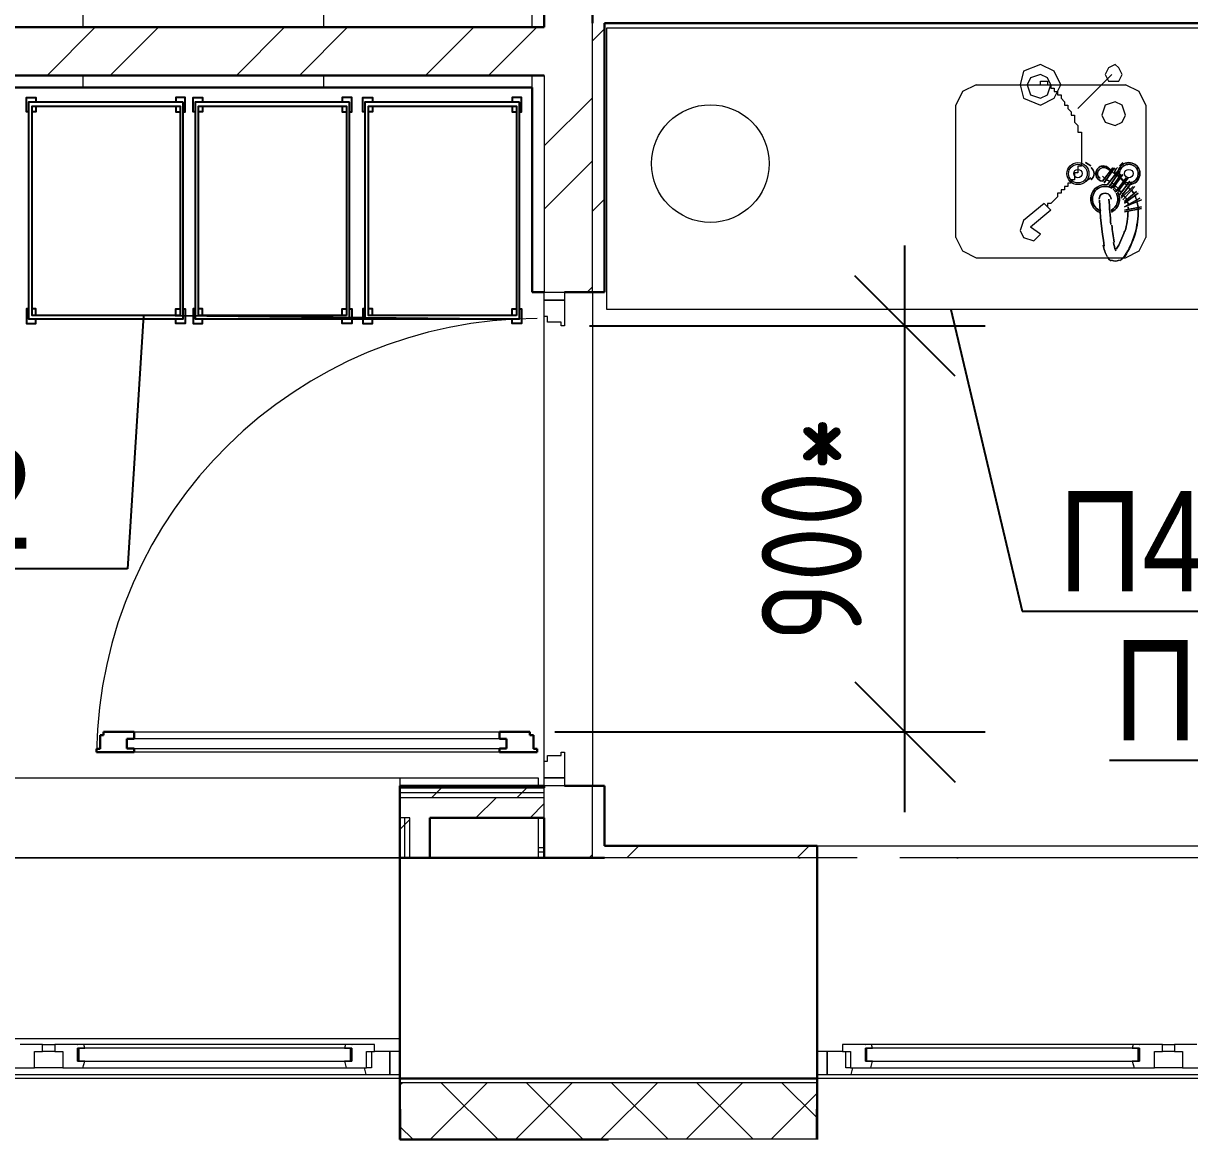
# Model space of a CAD drawing. Header units: millimetres. Extents: x -21010 to 105841, y -18351 to 135084.
# Drawn here: x 37849 to 40755, y 31373 to 34155 of the extents above; entities that cross this region are included whole.
import ezdxf
from ezdxf import colors
from ezdxf.entities.mleader import LeaderData, LeaderLine
from ezdxf.enums import TextEntityAlignment as Align
from ezdxf.math import Vec2, Vec3

# ---------------------------------------------------------------- set-up
doc = ezdxf.new("R2010")
doc.units = ezdxf.units.MM
doc.linetypes.add('ADSK_Линия сетки', pattern=[2500, 2000, -250, 0, -250])
doc.linetypes.add('ADSK_Сверху', pattern=[450, 300, -150])
for name, color, linetype, lineweight in [('_ Окна', 7, 'Continuous', 9), ('Атрибут', 250, 'Continuous', 5), ('Двери', 7, 'Continuous', 9), ('ДОНМ_ТХ_Анно', 84, 'Continuous', 20), ('Оборудование пищеблок', 250, 'Continuous', 5), ('Ограждение', 7, 'Continuous', 9), ('Окна', 7, 'Continuous', 9), ('Оси', 7, 'Continuous', 9), ('Стены внутренние', 7, 'Continuous', 18), ('Стены наружные', 7, 'Continuous', 18), ('Стены штриховка', 7, 'Continuous', 13)]:
    doc.layers.add(name, color=color, linetype=linetype, lineweight=lineweight)
for name, color, linetype in [('PLAN', 1, 'Continuous'), ('ТХ-Оборудование', 1, 'Continuous'), ('ТХ_ПОЗИЦИИ', 1, 'Continuous'), ('ТХ_размеры', 7, 'Continuous')]:
    doc.layers.add(name, color=color, linetype=linetype)
doc.layers.add('Двери открывание', color=7, linetype='Continuous', lineweight=9, true_color=0xc0c0c0)
doc.styles.add('ISOCPEUR', font='isocpeur.ttf', dxfattribs={"width": 0.9, "height": 270})
doc.styles.add('ГОСТ 2.304', font='CS_Gost2304.shx')
doc.styles.add('ТХ_ДОНМ', font='ARIALN.TTF')
doc.dimstyles.new('СПДС', dxfattribs={"dimscale": 100, "dimtxt": 2.5, "dimasz": 2.5, "dimexe": 2, "dimexo": 0.625, "dimgap": 1, "dimtad": 1, "dimdec": 0, "dimtxsty": 'ГОСТ 2.304', "dimblk": 'OBLIQUE', "dimblk1": 'OBLIQUE', "dimblk2": 'OBLIQUE', "dimcen": 2.5, "dimdle": 2, "dimadec": 0, "dimazin": 2, "dimtfac": 0.75, "dimtdec": 4, "dimtmove": 1, "dimatfit": 3, "dimfxl": 1, "dimtfill": 1, "dimtolj": 1, "dimarcsym": 1})

# ---------------------------------------------------------------- blocks, each defined once
blk = doc.blocks.new('тележка для подносов')
at = {"layer": 'ТХ-Оборудование', "color": 0}
for points in [[(28106.5, 56503.5), (28101.4, 56503.5), (28101.4, 56539.8), (28125, 56539.8), (28125, 56528.3)], [(28491.5, 56503.5), (28496.6, 56503.5), (28496.6, 56539.8), (28473.1, 56539.8), (28473.1, 56528.3)], [(28125, 56520.1), (28125, 56503.5), (28114.1, 56503.5)], [(28473.1, 56520.1), (28473.1, 56503.5), (28483, 56503.5)], [(28106.5, 56013), (28101.4, 56013), (28101.4, 55976.8), (28125, 55976.8), (28125, 55988.3)], [(28125, 55998.1), (28125, 56013), (28114.1, 56013)], [(28491.5, 56013), (28496.6, 56013), (28496.6, 55976.8), (28473.1, 55976.8), (28473.1, 55988.3)], [(28473.1, 55998.1), (28473.1, 56013), (28483, 56013)]]:
    blk.add_lwpolyline(points, dxfattribs=at)
for points in [[(28106.5, 55988.3), (28491.5, 55988.3), (28491.5, 56528.3), (28106.5, 56528.3)], [(28114.1, 56520.1), (28483, 56520.1), (28483, 55998.1), (28114.1, 55998.1)]]:
    blk.add_lwpolyline(points, close=True, dxfattribs=at)
blk = doc.blocks.new('душирующее устройство со смесителем и краном')
at = {"layer": 'PLAN', "color": 5, "lineweight": 0}
for points in [[(-95549.5, 64300.1), (-95566.4, 64342.4), (-95549.5, 64300.1), (-95570.7, 64338.2)], [(-95549.5, 64342.4), (-95541, 64300.1)], [(-95536.8, 64300.1), (-95545.3, 64342.4)], [(-95613, 64312.8), (-95579.1, 64287.4)], [(-95574.9, 64291.6), (-95608.7, 64317)], [(-95566.4, 64295.9), (-95600.3, 64325.5)], [(-95600.3, 64321.3), (-95570.7, 64291.6)], [(-95587.6, 64329.7), (-95562.2, 64300.1)], [(-95558, 64300.1), (-95583.3, 64334)], [(-95651, 64287.4), (-95659.5, 64295.9)], [(-95600.3, 64262), (-95638.4, 64287.4)], [(-95638.4, 64283.2), (-95604.5, 64257.8)], [(-95596, 64270.5), (-95629.9, 64295.9)], [(-95629.9, 64291.6), (-95596, 64266.3)], [(-95587.6, 64283.2), (-95621.4, 64308.6)], [(-95621.4, 64304.3), (-95587.6, 64278.9)], [(-95596, 64283.2), (-95600.3, 64278.9), (-95600.3, 64274.7), (-95600.3, 64278.9)], [(-95587.6, 64291.6), (-95587.6, 64287.4), (-95591.8, 64287.4), (-95587.6, 64287.4)], [(-95566.4, 64304.3), (-95570.7, 64304.3), (-95574.9, 64300.1), (-95579.1, 64295.9), (-95583.3, 64295.9), (-95579.1, 64295.9), (-95574.9, 64300.1), (-95570.7, 64304.3)], [(-95553.7, 64308.6), (-95558, 64308.6), (-95562.2, 64304.3), (-95558, 64308.6)], [(-95545.3, 64308.6), (-95549.5, 64308.6)], [(-95608.7, 64249.3), (-95646.8, 64274.7)], [(-95646.8, 64270.5), (-95613, 64245.1)], [(-95617.2, 64253.6), (-95625.7, 64245.1), (-95617.2, 64253.6), (-95613, 64262)], [(-95604.5, 64274.7), (-95608.7, 64266.3)], [(-95651, 64215.5), (-95659.5, 64202.8)], [(-95621.4, 64215.5), (-95613, 64202.8)]]:
    blk.add_lwpolyline(points, close=True, dxfattribs=at)
for points in [[(-95545.3, 64342.4), (-95545.3, 64342.4)], [(-95545.3, 64342.4), (-95545.3, 64342.4)], [(-95613, 64317), (-95613, 64317)], [(-95613, 64317), (-95613, 64317)], [(-95600.3, 64325.5), (-95600.3, 64325.5)], [(-95600.3, 64325.5), (-95600.3, 64325.5)], [(-95587.6, 64334), (-95587.6, 64334)], [(-95587.6, 64334), (-95587.6, 64334)], [(-95566.4, 64338.2), (-95566.4, 64338.2)], [(-95566.4, 64338.2), (-95566.4, 64338.2)], [(-95638.4, 64283.2), (-95638.4, 64283.2)], [(-95638.4, 64283.2), (-95638.4, 64283.2)], [(-95629.9, 64295.9), (-95629.9, 64295.9)], [(-95629.9, 64295.9), (-95629.9, 64295.9)], [(-95621.4, 64304.3), (-95621.4, 64304.3)], [(-95621.4, 64304.3), (-95621.4, 64304.3)], [(-95579.1, 64287.4), (-95579.1, 64287.4)], [(-95579.1, 64287.4), (-95579.1, 64287.4)], [(-95570.7, 64295.9), (-95570.7, 64295.9)], [(-95570.7, 64295.9), (-95570.7, 64295.9)], [(-95558, 64300.1), (-95558, 64300.1)], [(-95558, 64300.1), (-95558, 64300.1)], [(-95549.5, 64300.1), (-95549.5, 64300.1)], [(-95549.5, 64300.1), (-95549.5, 64300.1)], [(-95541, 64300.1), (-95541, 64300.1)], [(-95541, 64300.1), (-95541, 64300.1)], [(-95646.8, 64274.7), (-95646.8, 64274.7)], [(-95646.8, 64274.7), (-95646.8, 64274.7)], [(-95604.5, 64257.8), (-95604.5, 64257.8)], [(-95604.5, 64257.8), (-95604.5, 64257.8)], [(-95596, 64270.5), (-95596, 64270.5)], [(-95596, 64270.5), (-95596, 64270.5)], [(-95587.6, 64278.9), (-95587.6, 64278.9)], [(-95587.6, 64278.9), (-95587.6, 64278.9)], [(-95613, 64249.3), (-95613, 64249.3)], [(-95613, 64249.3), (-95613, 64249.3)]]:
    blk.add_lwpolyline(points, dxfattribs=at)
for points in [[(-95604.5, 64309.5, 3.349514), (-95622.1, 64285, -3.349514)], [(-95608.9, 64313.2, 2.5734), (-95627.4, 64287.9, -2.5734)], [(-95592, 64313.7, 0.021049), (-95600.1, 64307.1, -0.021049)], [(-95580.5, 64323.9, 0.030446), (-95589.9, 64318.3, -0.030446)], [(-95563.8, 64330.5, 0.038822), (-95577, 64325.6, -0.038822)], [(-95544.4, 64333.8, 0.043708), (-95560.1, 64331.5, -0.043708)], [(-95647.3, 64282.4, 0.232603), (-95632.3, 64274.7, -0.232603)], [(-95623.8, 64287, 0.006878), (-95629.6, 64279.3, -0.006878)], [(-95622.8, 64289.3, 0.111571), (-95614.5, 64295.3, -0.111571)], [(-95615.5, 64297.4, 0.006867), (-95621.5, 64290, -0.006867)], [(-95612.2, 64298.4, 0.121122), (-95608.8, 64309, -0.121122)], [(-95602.9, 64304.6, 0.020071), (-95610, 64297.5, -0.020071)], [(-95536.3, 64267.5, 0.423103), (-95585.5, 64283.1, -0.423103)], [(-95540.5, 64266.3, 0.413779), (-95583.3, 64279.5, -0.413779)], [(-95488, 64301, 0.073497), (-95538.7, 64308.6, -0.073497)], [(-95443.4, 64278.6, 0.086562), (-95489, 64299.5, -0.086562)], [(-95416.6, 64267.4, 0.263202), (-95416.6, 64286.2, -0.263202)], [(-95638.8, 64265, 1.879148), (-95613, 64246.8, -1.879148)], [(-95640.8, 64264.1, 1.639573), (-95613.1, 64244.6, -1.639573)], [(-95634, 64266.2, 0.039911), (-95637, 64265.6, -0.039911)], [(-95604, 64257.4, 0.921844), (-95534.5, 64239.8, -0.921844)], [(-95598.9, 64270.7, 0.071497), (-95603.1, 64261.3, -0.071497)], [(-95595.4, 64268.3, 1.108707), (-95538.8, 64240.4, -1.108707)], [(-95589.2, 64280.9, 0.071236), (-95596.6, 64273.9, -0.071236)], [(-95586.2, 64277.8, 0.075801), (-95593.3, 64271.3, -0.075801)], [(-95568.5, 64266.3, 1.000049), (-95568.5, 64236.6, -1.000049)], [(-95568.5, 64261, 0.008531), (-95504.9, 64265.9, -0.008531)], [(-95503.3, 64268.3, 0.021688), (-95461.6, 64273.9, -0.021688)], [(-95460.7, 64272.1, 0.048642), (-95439.7, 64277.9, -0.048642)], [(-95453.9, 64246.6, 0.076793), (-95425.2, 64256.4, -0.076793)], [(-95423.9, 64257.1, 0.128446), (-95413.9, 64266.8, -0.128446)], [(-95566, 64237.5, 0.030153), (-95451.6, 64249.3, -0.030153)], [(-95616.7, 64216.3, 0.502962), (-95647.3, 64216.3, -0.502962)]]:
    blk.add_lwpolyline(points, format="xyb", close=True, dxfattribs=at)
for points in [[(-95425.5, 64300.2, -0.098402), (-95415.2, 64288.4, 0.098402), (-95426.6, 64299.6, 0.153885), (-95542.5, 64333.9, -0.153885), (-95425.5, 64300.2)], [(-95644.7, 64256.6, -0.016359), (-95631.8, 64276.2, 0.016359), (-95644.4, 64255.2, 1.000109), (-95619.6, 64239.2, -1.000109), (-95644.7, 64256.6)]]:
    blk.add_lwpolyline(points, format="xyb", dxfattribs=at)
for centre, radius in [((-95632, 64310.7), 10.6), ((-95632, 64310.7), 10.6), ((-95632, 64183.7), 27.5), ((-95632, 64183.7), 27.5), ((-95632, 64183.7), 23.3), ((-95632, 64183.7), 23.3), ((-95632, 64183.8), 10.6), ((-95632, 64183.8), 10.6)]:
    blk.add_circle(centre, radius, dxfattribs=at)
blk = doc.blocks.new('Предмоечный стол')
at = {"layer": 'Оборудование пищеблок', "color": 217, "true_color": 0x93278f}
for points in [[(165679.8, -326521.9), (167191.8, -326521.9), (167191.8, -327223.9), (165679.8, -327223.9)], [(166811.3, -326663.7), (166794.4, -326629.8), (166760.6, -326612.9), (166718.3, -326629.8), (166709.9, -326663.7), (166718.3, -326697.5), (166760.6, -326714.4), (166794.4, -326697.5)], [(166786, -326663.7), (166777.5, -326646.7), (166760.6, -326638.3), (166735.3, -326646.7), (166726.8, -326663.7), (166735.3, -326689), (166760.6, -326697.5), (166777.5, -326689)], [(166963.5, -326638.3), (166955.1, -326621.4), (166946.6, -326612.9), (166929.7, -326621.4), (166921.3, -326638.3), (166929.7, -326655.2), (166946.6, -326655.2), (166955.1, -326655.2)], [(166972, -326739.8), (166963.5, -326714.4), (166946.6, -326705.9), (166921.3, -326714.4), (166912.8, -326739.8), (166921.3, -326756.7), (166946.6, -326765.1), (166963.5, -326756.7)]]:
    blk.add_lwpolyline(points, close=True, dxfattribs=at)
for points in [[(166938.2, -326638.3), (166853.6, -326722.8)], [(166600, -326663.7), (166566.2, -326680.6), (166549.3, -326714.4)], [(166600, -326663.7), (166972, -326663.7)], [(166760.6, -326663.7), (166760.6, -326655.2), (166769.1, -326655.2), (166777.5, -326655.2), (166777.5, -326663.7), (166786, -326663.7), (166786, -326672.1), (166794.4, -326672.1), (166794.4, -326680.6), (166802.9, -326680.6), (166802.9, -326689), (166811.4, -326689), (166811.4, -326697.5), (166819.8, -326705.9), (166819.8, -326714.4), (166828.3, -326714.4), (166828.3, -326722.8), (166836.7, -326731.3), (166836.7, -326739.8), (166845.2, -326739.8), (166845.2, -326748.2), (166845.2, -326756.7), (166853.6, -326765.1), (166853.6, -326773.6), (166853.6, -326782), (166862.1, -326782), (166862.1, -326790.5), (166862.1, -326798.9), (166862.1, -326807.4), (166862.1, -326815.8), (166862.1, -326824.3), (166862.1, -326832.8), (166862.1, -326841.2), (166862.1, -326849.7), (166862.1, -326858.1), (166862.1, -326866.6), (166853.6, -326866.6), (166853.6, -326875), (166853.6, -326883.5), (166845.2, -326883.5), (166845.2, -326891.9), (166845.2, -326900.4), (166836.7, -326900.4), (166836.7, -326908.8), (166828.3, -326908.8), (166828.3, -326917.3), (166819.8, -326917.3), (166819.8, -326925.8), (166811.4, -326925.8), (166811.4, -326934.2), (166802.9, -326934.2), (166802.9, -326942.7), (166794.4, -326951.1), (166786, -326959.6), (166777.5, -326959.6), (166777.5, -326968)], [(167022.7, -326714.4), (167005.8, -326680.6), (166972, -326663.7)], [(166549.3, -327044.1), (166549.3, -326714.4)], [(167022.7, -326714.4), (167022.7, -327044.1)], [(166769.1, -326959.6), (166718.3, -327001.9)], [(166786, -326976.5), (166769.1, -326959.6)], [(166786, -326976.5), (166735.3, -327018.8)], [(166718.3, -327001.9), (166709.9, -327027.2), (166718.3, -327044.1), (166743.7, -327052.6), (166760.6, -327035.7)], [(166760.6, -327035.7), (166735.3, -327018.8)], [(166549.3, -327044.1), (166566.2, -327077.9), (166600, -327094.9)], [(166972, -327094.9), (167005.8, -327077.9), (167022.7, -327044.1)], [(166600, -327094.9), (166972, -327094.9)]]:
    blk.add_lwpolyline(points, dxfattribs=at)
blk.add_circle((165937.7, -326860.1), 146.5, dxfattribs=at)
at = {"layer": 'Атрибут', "style": 'ISOCPEUR', "width": 0.85}
blk.add_attdef('№_ПОЗИЦИИ', text='', height=150, dxfattribs=at).set_placement((166469.4, -325706.9), align=Align.MIDDLE_CENTER)
blk = doc.blocks.new('_None')
blk = doc.blocks.new('_Oblique')
at = {"color": 0, "linetype": 'ByBlock', "lineweight": -2}
blk.add_line((-0.5, -0.5), (0.5, 0.5), dxfattribs=at)
blk = doc.blocks.new('*D211')
at = {"layer": 'Defpoints', "color": 0, "ltscale": 100, "transparency": 16777216}
for p in [(39197, 33401), (40045.4, 33401), (39111, 32389)]:
    blk.add_point(p, dxfattribs=at)
at = {"layer": 'ТХ_размеры', "color": 0, "lineweight": -2, "ltscale": 100, "transparency": 16777216}
for p, q in [((40045.4, 32189), (40045.4, 33601)), ((39259.5, 33401), (40245.4, 33401)), ((39173.5, 32389), (40245.4, 32389))]:
    blk.add_line(p, q, dxfattribs=at)
at = {"layer": 'ТХ_размеры', "color": 0, "lineweight": -2, "ltscale": 100, "transparency": 16777216, "xscale": 250, "yscale": 250, "zscale": 250}
for p, rotation in [((40045.4, 33401), 90), ((40045.4, 32389), 270)]:
    blk.add_blockref('_Oblique', p, dxfattribs=dict(at, rotation=rotation))
at = {"layer": 'ТХ_размеры', "color": 0, "ltscale": 100, "transparency": 16777216, "insert": (39813.1, 32895), "char_height": 250, "attachment_point": 5, "rotation": 90, "style": 'ГОСТ 2.304', "bg_fill": 3, "box_fill_scale": 1.1, "bg_fill_color": 256, "bg_fill_true_color": 13158600, "bg_fill_transparency": 0}
blk.add_mtext('\\A1;900*', dxfattribs=at)
blk = doc.blocks.new('1 этаж 21082025')
at = {"layer": '_ Окна', "lineweight": 18}
for p, q in [((43635, -11865), (43579, -11865)), ((43615, -11923), (43615, -11882)), ((43615, -11882), (43635, -11882)), ((43635, -11882), (43635, -11865)), ((43721, -11865), (43665, -11865)), ((43665, -11865), (43665, -11882)), ((43665, -11882), (43685, -11882)), ((43685, -11882), (43685, -11923)), ((43722, -11866), (43721, -11865)), ((43723, -11865), (43722, -11866)), ((43722, -11906), (43722, -11874)), ((43722, -11874), (43740, -11874)), ((43737.6, -11865), (43723, -11865)), ((43740, -11874), (43737.6, -11865)), ((44389.4, -11865), (44387, -11874)), ((44387, -11874), (44405, -11874)), ((44404, -11865), (44389.4, -11865)), ((44405, -11866), (44404, -11865)), ((44406, -11865), (44405, -11866)), ((44405, -11874), (44405, -11906)), ((44462, -11865), (44406, -11865)), ((44442, -11923), (44442, -11882)), ((44442, -11882), (44462, -11882)), ((44454, -11882), (44454, -11923)), ((44462, -11882), (44462, -11865)), ((44500, -11882), (44462, -11882)), ((44500, -11940), (44500, -11882)), ((45628, -11882), (45590, -11882)), ((45590, -11882), (45590, -11940)), ((45684, -11865), (45628, -11865)), ((45628, -11865), (45628, -11882)), ((45628, -11882), (45648, -11882)), ((45636, -11923), (45636, -11882)), ((45648, -11882), (45648, -11923)), ((45685, -11866), (45684, -11865)), ((45686, -11865), (45685, -11866)), ((45685, -11906), (45685, -11874)), ((45685, -11874), (45703, -11874)), ((45700.6, -11865), (45686, -11865)), ((45703, -11874), (45700.6, -11865)), ((46352.4, -11865), (46350, -11874)), ((46350, -11874), (46368, -11874)), ((46367, -11865), (46352.4, -11865)), ((46368, -11866), (46367, -11865)), ((46369, -11865), (46368, -11866)), ((46368, -11874), (46368, -11906)), ((46425, -11865), (46369, -11865)), ((46405, -11923), (46405, -11882)), ((46405, -11882), (46425, -11882)), ((46425, -11882), (46425, -11865)), ((46511, -11865), (46455, -11865)), ((46455, -11865), (46455, -11882)), ((46455, -11882), (46475, -11882)), ((46475, -11882), (46475, -11923)), ((43740, -11906), (43722, -11906)), ((43735.4, -11923), (43740, -11906)), ((44405, -11906), (44387, -11906)), ((44387, -11906), (44391.6, -11923)), ((45703, -11906), (45685, -11906)), ((45698.4, -11923), (45703, -11906)), ((46368, -11906), (46350, -11906)), ((46350, -11906), (46354.6, -11923)), ((43564.6, -11923), (43615, -11923)), ((43685, -11923), (43735.4, -11923)), ((44391.6, -11923), (44442, -11923)), ((44436, -11923), (44440.6, -11940)), ((44440.6, -11940), (44500, -11940)), ((44454, -11923), (44442, -11923)), ((45590, -11940), (45649.4, -11940)), ((45648, -11923), (45636, -11923)), ((45648, -11923), (45698.4, -11923)), ((45649.4, -11940), (45654, -11923)), ((46354.6, -11923), (46405, -11923)), ((46475, -11923), (46525.4, -11923))]:
    blk.add_line(p, q, dxfattribs=at)
at = {"layer": '_ Окна'}
for p, q in [((43725, -11874), (43722, -11874)), ((43722, -11874), (43722, -11906)), ((44402, -11874), (43725, -11874)), ((43725, -11874), (43725, -11906)), ((43725, -11906), (43725, -11874)), ((44402, -11906), (44402, -11874)), ((44402, -11874), (44402, -11906)), ((44405, -11874), (44402, -11874)), ((44405, -11906), (44405, -11874)), ((44525, -11882), (44500, -11882)), ((44500, -11882), (44500, -11940)), ((45590, -11882), (45565, -11882)), ((45590, -11940), (45590, -11882)), ((45688, -11874), (45685, -11874)), ((45685, -11874), (45685, -11906)), ((46365, -11874), (45688, -11874)), ((45688, -11874), (45688, -11906)), ((45688, -11906), (45688, -11874)), ((46365, -11906), (46365, -11874)), ((46365, -11874), (46365, -11906)), ((46368, -11874), (46365, -11874)), ((46368, -11906), (46368, -11874)), ((43722, -11906), (43725, -11906)), ((43725, -11906), (44402, -11906)), ((44402, -11906), (44405, -11906)), ((45685, -11906), (45688, -11906)), ((45688, -11906), (46365, -11906)), ((46365, -11906), (46368, -11906)), ((44500, -11940), (44525, -11940)), ((45565, -11940), (45590, -11940))]:
    blk.add_line(p, q, dxfattribs=at)
at = {"layer": 'Двери'}
for p, q in [((44885, -10010), (44885, -9990)), ((44885, -9990), (44935, -9990)), ((44935, -9990), (44935, -10010)), ((44935, -10010), (44885, -10010)), ((44885, -10010), (44935, -10010)), ((44885, -10051), (44885, -10010)), ((44935, -10010), (44935, -10074)), ((44893, -10051), (44885, -10051)), ((44893, -10065), (44893, -10051)), ((44927, -10065), (44893, -10065)), ((44927, -10074), (44927, -10065)), ((44935, -10074), (44927, -10074)), ((43863, -11086), (44773, -11086)), ((44791, -11103), (43845, -11103)), ((43845, -11103), (43845, -11127)), ((43845, -11127), (44791, -11127)), ((44791, -11127), (44791, -11103)), ((44773, -11136), (43863, -11136)), ((44885, -11200), (44885, -11159)), ((44885, -11159), (44893, -11159)), ((44893, -11145), (44927, -11145)), ((44893, -11159), (44893, -11145)), ((44927, -11136), (44935, -11136)), ((44927, -11145), (44927, -11136)), ((44935, -11136), (44935, -11200)), ((44885, -11200), (44935, -11200)), ((44885, -11220), (44885, -11200)), ((44935, -11200), (44885, -11200)), ((44935, -11200), (44935, -11220)), ((44935, -11220), (44885, -11220))]:
    blk.add_line(p, q, dxfattribs=at)
at = {"layer": 'Двери', "lineweight": 30}
for p, q in [((43778, -11094), (43787, -11094)), ((43778, -11128), (43778, -11094)), ((43787, -11086), (43863, -11086)), ((43787, -11094), (43787, -11086)), ((43863, -11086), (43863, -11103)), ((44773, -11086), (44849, -11086)), ((44773, -11086), (44773, -11103)), ((44849, -11086), (44849, -11094)), ((44849, -11094), (44858, -11094)), ((44858, -11094), (44858, -11128)), ((43769, -11128), (43778, -11128)), ((43769, -11136), (43769, -11128)), ((43863, -11103), (43845, -11103)), ((43845, -11103), (43845, -11127)), ((43845, -11127), (43863, -11127)), ((43863, -11127), (43863, -11136)), ((44773, -11103), (44791, -11103)), ((44773, -11127), (44773, -11136)), ((44791, -11127), (44773, -11127)), ((44791, -11103), (44791, -11127)), ((44858, -11128), (44867, -11128)), ((44867, -11128), (44867, -11136)), ((43863, -11136), (43769, -11136)), ((44867, -11136), (44773, -11136))]:
    blk.add_line(p, q, dxfattribs=at)
at = {"layer": 'Двери открывание'}
blk.add_arc((44867, -11154), 1098, 90, 179.0607, dxfattribs=at)
at = {"layer": 'Ограждение'}
for p, q in [((30889.6, -11200), (44870, -11200)), ((42775, -11200), (44525, -11200)), ((44525, -11200), (44525, -11220)), ((44870, -11200), (44870, -11220.2)), ((44870, -11300), (44870, -11400)), ((44885, -11375), (44870, -11375)), ((44870, -11385), (44885, -11385)), ((42775, -11400), (44525, -11400)), ((42775, -11850), (44525, -11850))]:
    blk.add_line(p, q, dxfattribs=at)
at = {"layer": 'Окна'}
for p, q in [((43635, -11865), (43665, -11865)), ((43665, -11882), (43635, -11882)), ((43723, -11865), (43721, -11865)), ((44389.4, -11865), (43737.6, -11865)), ((44406, -11865), (44404, -11865)), ((45686, -11865), (45684, -11865)), ((46352.4, -11865), (45700.6, -11865)), ((46369, -11865), (46367, -11865)), ((46425, -11865), (46455, -11865)), ((46455, -11882), (46425, -11882)), ((42859.4, -11940), (44440.6, -11940)), ((43685, -11923), (43615, -11923)), ((43735.4, -11923), (44391.6, -11923)), ((45649.4, -11940), (47230.6, -11940)), ((45698.4, -11923), (46354.6, -11923)), ((46475, -11923), (46405, -11923))]:
    blk.add_line(p, q, dxfattribs=at)
at = {"layer": 'Оси', "linetype": 'ADSK_Линия сетки'}
blk.add_line((58165, -11400), (-14072.3, -11400), dxfattribs=at)
at = {"layer": 'Стены внутренние', "lineweight": 30}
for p, q in [((44525, -11400), (44525, -11950)), ((44885, -11400), (44600, -11400)), ((45565, -11950), (45565, -11400)), ((44525, -11950), (45565, -11950)), ((44525, -11960), (44525, -12102)), ((45565, -12102), (45565, -11960)), ((44525, -12102), (45045, -12102))]:
    blk.add_line(p, q, dxfattribs=at)
at = {"layer": 'Стены внутренние'}
for p, q in [((45565, -11400), (45035, -11400)), ((44525, -11950), (42775, -11950)), ((47315, -11950), (45565, -11950))]:
    blk.add_line(p, q, dxfattribs=at)
at = {"layer": 'Стены внутренние', "linetype": 'Continuous', "lineweight": 9}
for p, q in [((44525, -11965.4), (44530.4, -11960)), ((44602.5, -12100), (44742.5, -11960)), ((44768.3, -12100), (44628.3, -11960)), ((44814.6, -12100), (44954.6, -11960)), ((44980.4, -12100), (44840.4, -11960)), ((45026.8, -12100), (45166.8, -11960)), ((45192.6, -12100), (45052.6, -11960)), ((45238.9, -12100), (45378.9, -11960)), ((45404.7, -12100), (45264.7, -11960)), ((45563, -12046.2), (45476.8, -11960)), ((45451, -12100), (45565, -11986)), ((44525, -12028.3), (44527, -12028.3)), ((44556.2, -12100), (44527, -12070.8))]:
    blk.add_line(p, q, dxfattribs=at)
at = {"layer": 'Стены наружные', "linetype": 'ADSK_Сверху', "lineweight": 30}
blk.add_line((44885, 0), (44885, -9330), dxfattribs=at)
at = {"layer": 'Стены наружные', "lineweight": 30}
for p, q in [((44885, -7032), (44885, -9330)), ((45005, -9290), (45005, -9320)), ((45035, -9320), (48835, -9320)), ((45035, -9990), (45035, -9320)), ((44885, -9330), (42655, -9330)), ((42655, -9450), (44885, -9450)), ((42625, -9480), (44855, -9480)), ((44855, -9480), (44855, -9990)), ((44855, -9990), (44885, -9990)), ((44935, -9990), (45035, -9990)), ((44885, -11220), (44525, -11220)), ((44525, -11220), (44525, -11400)), ((44885, -11225), (44885, -11220)), ((44935, -11220), (45035, -11220)), ((45035, -11370), (45035, -11220)), ((44600, -11300), (44885, -11300)), ((44600, -11400), (44600, -11300)), ((44885, -11400), (44885, -11300)), ((45565, -11370), (45035, -11370)), ((45565, -11400), (45565, -11370)), ((44525, -11400), (44600, -11400)), ((44885, -11400), (45035, -11400)), ((44525, -11950), (44525, -11960)), ((45565, -11960), (45565, -11950))]:
    blk.add_line(p, q, dxfattribs=at)
at = {"layer": 'Стены наружные', "linetype": 'Continuous', "lineweight": 9}
for p, q in [((43736, -9330), (43736, -9300)), ((44336, -9330), (44336, -9300)), ((43646.2, -9450), (43766.2, -9330)), ((43803.4, -9450), (43923.4, -9330)), ((44117.7, -9450), (44237.7, -9330)), ((44274.9, -9450), (44394.9, -9330)), ((44589.2, -9450), (44709.2, -9330)), ((44746.3, -9450), (44866.3, -9330)), ((45005, -9364), (45035, -9334)), ((43736, -9480), (43736, -9450)), ((44336, -9480), (44336, -9450)), ((44885, -9625.6), (45005, -9505.6)), ((44885, -9782.8), (45005, -9662.8)), ((45005, -9788.3), (45035, -9758.3)), ((44992.1, -9990), (45005, -9977.1)), ((44604, -11250), (44616.5, -11237.5)), ((44616.5, -11237.5), (44629, -11225)), ((44816.1, -11250), (44828.6, -11237.5)), ((44828.6, -11237.5), (44841.1, -11225)), ((44841.1, -11225), (44846.1, -11220)), ((44714.6, -11300), (44764.6, -11250)), ((44849.5, -11300), (44885, -11264.5)), ((44537.5, -11316.5), (44550, -11304)), ((44525, -11329), (44537.5, -11316.5)), ((44996.5, -11400), (45005, -11391.5)), ((45090.4, -11400), (45120.4, -11370)), ((45514.6, -11400), (45544.6, -11370))]:
    blk.add_line(p, q, dxfattribs=at)
at = {"layer": 'Стены наружные'}
for p, q in [((45005, -9990), (45005, -11220)), ((44885, -11159), (44885, -10051)), ((45565, -11370), (47315, -11370))]:
    blk.add_line(p, q, dxfattribs=at)
at = {"layer": 'Стены штриховка'}
for p, q in [((44855, -9330), (44855, -9300)), ((45005, -9990), (45005, -9320)), ((44855, -9480), (44855, -9450)), ((44885, -9450), (44885, -9990)), ((44525, -11225), (44885, -11225)), ((44885, -11225), (44525, -11225)), ((44885, -11237.5), (44525, -11237.5)), ((44885, -11300), (44885, -11225)), ((45005, -11400), (45005, -11220)), ((44885, -11250), (44525, -11250)), ((44550, -11300), (44525, -11300)), ((44537.5, -11400), (44537.5, -11300)), ((44550, -11400), (44550, -11300)), ((45565, -11960), (44525, -11960)), ((44527, -12026), (44525, -12026)), ((44527, -12026), (44527, -12100)), ((45565, -12026), (45563, -12026)), ((45563, -12100), (45563, -12026)), ((44527, -12100), (45563, -12100))]:
    blk.add_line(p, q, dxfattribs=at)

msp = doc.modelspace()

# ---------------------------------------------------------------- linework, layer by layer
at = {"layer": 'Оси', "linetype": 'ADSK_Линия сетки'}
msp.add_line((49532.7, 32075), (20650.1, 32075), dxfattribs=at)

# ---------------------------------------------------------------- block references
msp.add_blockref('1 этаж 21082025', (-5738, 43475))
at = {"layer": 'Оборудование пищеблок', "color": 217, "true_color": 0x93278f}
msp.add_blockref('Предмоечный стол', (-126377, 360665.6), dxfattribs=at)
at = {"layer": 'ТХ-Оборудование', "color": 0, "rotation": 180}
for p in [(66353.5, 89947), (66768.4, 89947), (67191.6, 89947)]:
    msp.add_blockref('тележка для подносов', p, dxfattribs=at)
at = {"layer": 'ТХ_ПОЗИЦИИ', "color": 0, "rotation": 270}
msp.add_blockref('душирующее устройство со смесителем и краном', (-23707.2, -61851.6), dxfattribs=at)

# ---------------------------------------------------------------- leaders
at = {"layer": 'ДОНМ_ТХ_Анно'}
ml = msp.add_multileader_mtext('Standard', dxfattribs=at)
ml.set_content('П32', color=256, style='ТХ_ДОНМ')
ml.set_leader_properties()
ml.set_arrow_properties(name='NONE')
ml.build(insert=Vec2(0, 0))
ml.multileader.update_dxf_attribs({"text_left_attachment_type": 6, "text_right_attachment_type": 6, "dogleg_length": 0.25, "arrow_head_size": 250})
ctx = ml.context
ctx.base_point, ctx.char_height, ctx.arrow_head_size, ctx.landing_gap_size, ctx.plane_origin = Vec3(37320.9, 32795.9), 250, 250, 25, Vec3(34762.4, 29312.9)
ctx.left_attachment, ctx.right_attachment = 6, 6
notes = []
notes.append((ctx, [(1, (1, 1, 0), (38108.7, 32795.9), (-1, 0), 118.8, [(2, [(38469.3, 33418.7), (38935.8, 33418.7), (38148.4, 33426.9)], 0, [])])]))
ctx.mtext.insert, ctx.mtext.flow_direction = Vec3(37345.9, 33095.9), 5
ml = msp.add_multileader_mtext('Standard', dxfattribs=at)
ml.set_content('П43', color=256, style='ТХ_ДОНМ')
ml.set_leader_properties()
ml.set_arrow_properties(name='NONE')
ml.build(insert=Vec2(0, 0))
ml.multileader.update_dxf_attribs({"text_left_attachment_type": 6, "text_right_attachment_type": 6, "dogleg_length": 0.25, "arrow_head_size": 250})
ctx = ml.context
ctx.base_point, ctx.char_height, ctx.arrow_head_size, ctx.landing_gap_size, ctx.plane_origin = Vec3(40542.1, 32317.8), 250, 250, 25, Vec3(39242.5, 29178.4)
ctx.left_attachment, ctx.right_attachment = 6, 6
notes.append((ctx, [(1, (1, 1, 0), (41406.2, 32317.8), (-1, 0), 195.1, [(2, [(41575.7, 33043.7)], 0, [])])]))
ctx.mtext.insert, ctx.mtext.flow_direction = Vec3(40567.1, 32617.8), 5
for ctx, leaders in notes:
    for number, flags, end, landing, length, lines in leaders:
        leader = LeaderData()
        leader.index, (leader.has_last_leader_line, leader.has_dogleg_vector, leader.attachment_direction) = number, flags
        leader.last_leader_point, leader.dogleg_vector, leader.dogleg_length = Vec3(end), Vec3(landing), length
        for number, points, colour, breaks in lines:
            line = LeaderLine()
            line.index, line.vertices, line.color, line.breaks = number, Vec3.list(points), colors.encode_raw_color(colour), breaks
            leader.lines.append(line)
        ctx.leaders.append(leader)

# ---------------------------------------------------------------- next in the draw order: dimensions: what is measured, and where the dimension line sits
at = {"layer": 'ТХ_размеры', "ltscale": 100}
dim = msp.add_linear_dim(base=(40045.4, 33401), p1=(39111, 32389), p2=(39197, 33401), angle=90, text='900*', dimstyle='СПДС', dxfattribs=at)
dim.commit()
dim.dimension.update_dxf_attribs({"geometry": '*D211', "text_midpoint": (39813.1, 32895)})

# ---------------------------------------------------------------- next in the draw order: leaders
at = {"layer": 'ДОНМ_ТХ_Анно'}
ml = msp.add_multileader_mtext('Standard', dxfattribs=at)
ml.set_content('П46', color=256, style='ТХ_ДОНМ')
ml.set_leader_properties()
ml.set_arrow_properties(name='NONE')
ml.build(insert=Vec2(0, 0))
ml.multileader.update_dxf_attribs({"text_left_attachment_type": 6, "text_right_attachment_type": 6, "dogleg_length": 0.25, "arrow_head_size": 250})
ctx = ml.context
ctx.base_point, ctx.char_height, ctx.arrow_head_size, ctx.landing_gap_size, ctx.plane_origin = Vec3(40404.7, 32689.8), 250, 250, 25, Vec3(38141, 29576.4)
ctx.left_attachment, ctx.right_attachment = 6, 6
notes = []
notes.append((ctx, [(0, (1, 1, 0), (40337.8, 32689.8), (1, 0), 66.9, [(2, [(40159.8, 33441.7)], 0, [])])]))
ctx.mtext.insert, ctx.mtext.flow_direction = Vec3(40429.7, 32989.8), 5
for ctx, leaders in notes:
    for number, flags, end, landing, length, lines in leaders:
        leader = LeaderData()
        leader.index, (leader.has_last_leader_line, leader.has_dogleg_vector, leader.attachment_direction) = number, flags
        leader.last_leader_point, leader.dogleg_vector, leader.dogleg_length = Vec3(end), Vec3(landing), length
        for number, points, colour, breaks in lines:
            line = LeaderLine()
            line.index, line.vertices, line.color, line.breaks = number, Vec3.list(points), colors.encode_raw_color(colour), breaks
            leader.lines.append(line)
        ctx.leaders.append(leader)

doc.saveas('drawing.dxf')
